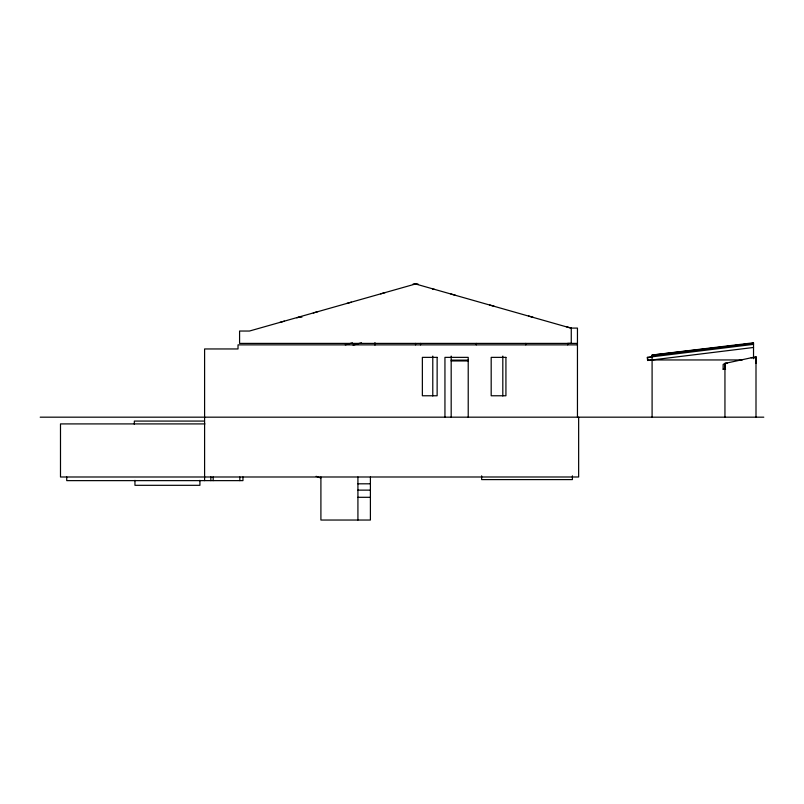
<?xml version="1.0" encoding="UTF-8"?>
<svg xmlns="http://www.w3.org/2000/svg" width="804" height="804" viewBox="0 0 804 804"><rect width="100%" height="100%" fill="white"/><g stroke="black" fill="none" stroke-linecap="round" stroke-linejoin="round"><path stroke-width="1.21" d="M297.812 317.691L296.535 317.691M724.947 417.175L724.947 363.418L756.001 356.755L756.001 417.175M723.148 369.257L724.947 368.222L724.947 363.418L727.349 363.408L724.947 363.418L723.138 364.453L723.148 369.257L725.55 369.257M279.762 322.464L284.385 321.138M313.319 312.937L317.942 311.61M346.745 303.48L351.368 302.153M380.674 293.862L385.307 292.535M345.298 344.866L352.443 342.836M353.097 345.167L361.478 342.795M652.094 355.79L753.529 343.308L652.094 355.127M753.529 344.353L647.25 357.408L647.632 360.504L753.529 347.469M647.532 357.539L652.496 356.926M647.612 360.343L652.838 359.7M413.145 283.963L417.959 283.963M432.663 289.289L434.351 289.289M298.374 317.168L301.932 317.168M571.262 328.092L577.453 328.092L577.453 417.175M577.453 343.398L239.582 343.398L239.582 331.037L249.461 331.037L415.547 283.963L571.262 328.223M577.453 344.866L238.024 344.866L238.024 348.956L204.598 348.956L204.598 480.631M751.187 357.79L756.001 357.78L756.001 362.594M652.094 359.951L742.253 359.951M451.185 360.152L468.33 360.152M451.185 360.946L468.33 360.946M40.2 417.175L763.8 417.175M204.316 421.075L134.338 421.075L134.338 424.401M204.909 423.909L60.491 423.909L60.491 476.993L578.649 476.993L578.649 417.175M357.921 483.807L370.403 483.807M357.921 490.128L370.403 490.128M357.921 497.304L370.403 497.304M566.378 326.695L571.001 328.022M528.54 315.982L533.163 317.309M489.626 304.957L494.259 306.284M450.833 293.962L455.466 295.289M316.153 476.31L320.826 478.028M647.511 357.368L647.893 360.473M756.001 356.755L756.001 363.418M753.529 358.705L753.529 342.785L652.094 355.016L652.094 417.175M572.408 475.847L572.408 479.596L481.636 479.596L481.636 475.847M571.262 328.022L571.262 343.398L567.694 343.398L567.694 344.866M525.776 343.398L525.776 344.866M502.812 356.092L502.812 395.98M476.28 343.398L476.28 344.866M468.219 417.175L468.219 357.358L444.944 357.358L444.944 417.175M451.185 356.092L451.185 417.175M432.783 356.092L432.783 395.98M420.542 343.398L420.542 344.866M415.547 343.398L415.547 344.866M374.955 342.655L374.955 345.137M370.403 476.993L370.403 520.037L320.907 520.037L320.907 476.993M357.921 476.993L357.921 520.037M242.959 476.933L242.959 480.631L66.732 480.631L66.732 476.933M239.843 476.993L239.843 480.631M213.181 476.993L213.181 480.631M210.839 476.903L210.839 480.631M199.915 480.36L199.915 485.314L134.951 485.314L134.951 480.36M437.135 357.358L422.361 357.358L422.361 395.769L437.135 395.769L437.135 357.358M505.927 357.358L491.184 357.358L491.184 395.769L505.927 395.769L505.927 357.358"/></g></svg>
